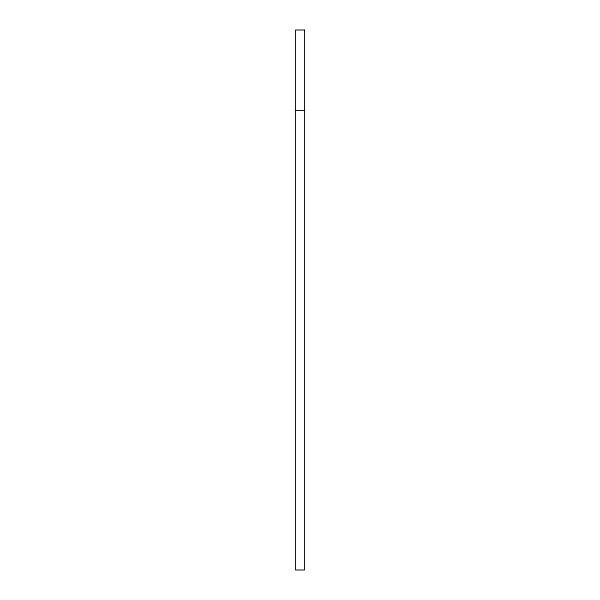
<?xml version="1.0" encoding="UTF-8"?>
<svg xmlns="http://www.w3.org/2000/svg" width="600" height="600" viewBox="0 0 600 600"><rect width="100%" height="100%" fill="white"/><g stroke="black" fill="none" stroke-linecap="round" stroke-linejoin="round"><path stroke-width="0.9" d="M295.522 110.542L304.478 110.542M304.478 30L295.522 30L295.522 570L304.478 570L304.478 30"/></g></svg>
